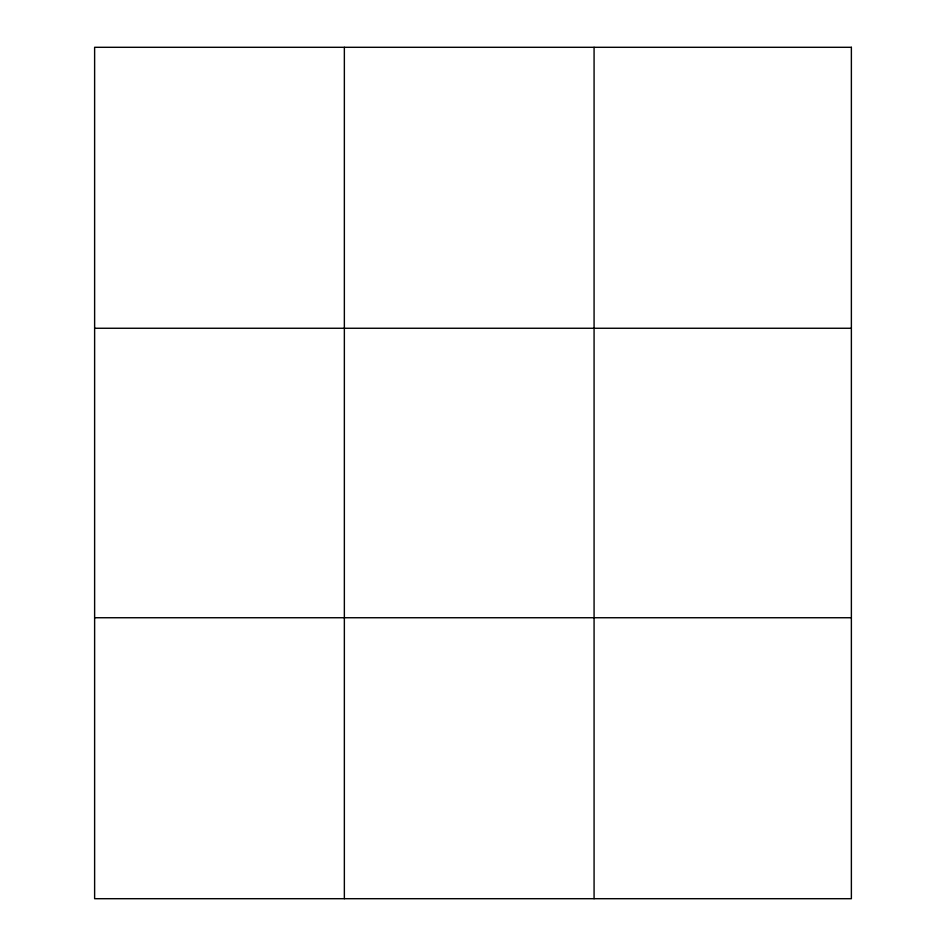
<?xml version="1.0" encoding="UTF-8"?>
<svg xmlns="http://www.w3.org/2000/svg" width="946" height="946" viewBox="0 0 946 946"><rect width="100%" height="100%" fill="white"/><g stroke="black" fill="none" stroke-linecap="round" stroke-linejoin="round"><path stroke-width="1.42" d="M344.356 47.3L344.356 898.7M594.076 47.3L594.076 898.7M94.624 328.262L851.376 328.262M94.624 617.738L851.376 617.738M851.376 47.3L851.376 898.7L94.624 898.7L94.624 47.3L851.376 47.3"/></g></svg>
